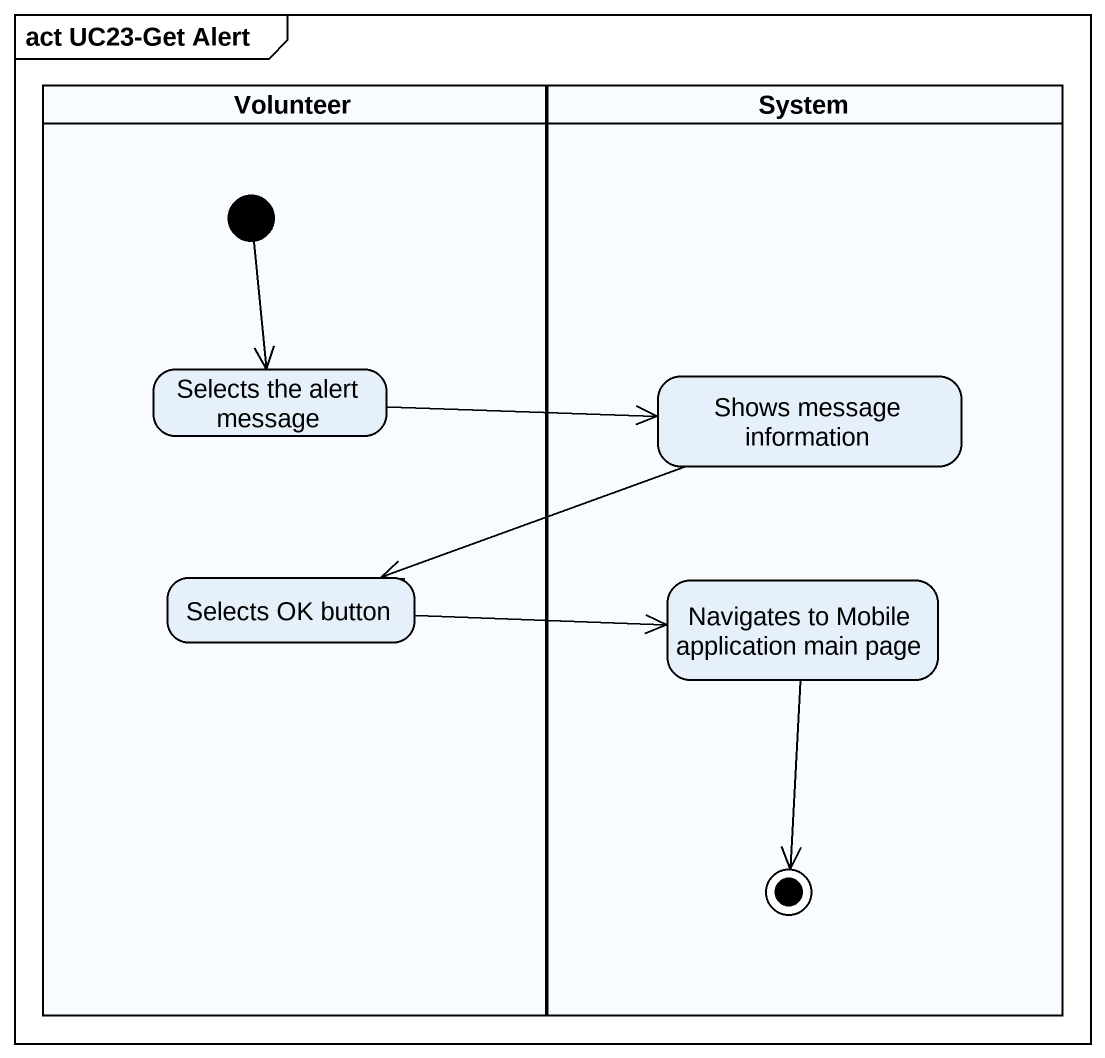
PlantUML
@startuml
mainframe act UC23-Get Alert
hide empty description
state Volunteer <<partition>> {
  state "Selects the alert message" as Selects_the_alert_message
  state "Selects OK button" as Selects_OK_button
  [*] --> Selects_the_alert_message
}
state System <<partition>> {
  state "Shows message information" as Shows_message_information
  state "Navigates to Mobile application main page" as Navigates_to_Mobile
  Navigates_to_Mobile --> [*]
}
Selects_the_alert_message -right-> Shows_message_information
Shows_message_information -left-> Selects_OK_button
Selects_OK_button -right-> Navigates_to_Mobile
@enduml
